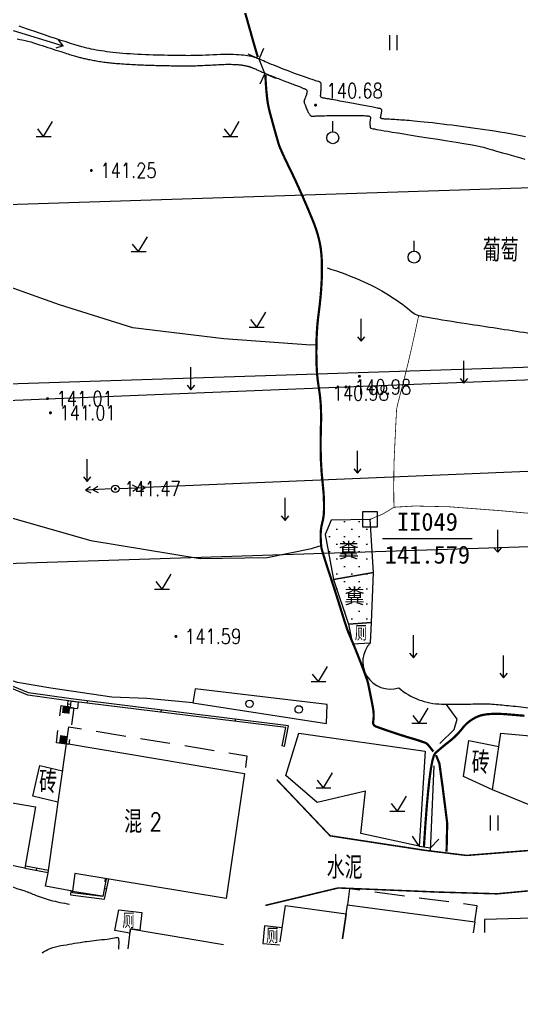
# Model space of a CAD drawing. Extents: x 529262 to 576451, y 2694391 to 2717535.
# Drawn here: x 566474.7 to 566508.4, y 2709356.2 to 2709421.7 of the extents above; entities that cross this region are included whole.
import ezdxf
from ezdxf.enums import TextEntityAlignment as Align
from ezdxf.xclip import XClip

# ---------------------------------------------------------------- set-up
doc = ezdxf.new("R2010")
doc.units = 0
doc.header["$XCLIPFRAME"] = 0
for name, pattern in [('X2', [10, 8, -2]), ('X3', [5, 4, -1]), ('X5', [3, 2, -1])]:
    doc.linetypes.add(name, pattern=pattern)
for name, color, linetype in [('DLDW', 8, 'Continuous'), ('DLSS', 4, 'Continuous'), ('DMTZ', 8, 'Continuous'), ('GCD', 8, 'Continuous'), ('GXYZ', 8, 'Continuous'), ('JMD', 8, 'Continuous'), ('KZD', 8, 'Continuous'), ('PP-COM', 7, 'Continuous'), ('RD-中线', 40, 'Continuous'), ('RD-红线', 7, 'Continuous'), ('ZBTZ', 8, 'Continuous'), ('ZJ', 7, 'Continuous'), ('污水管径标注_W10-', 202, 'Continuous')]:
    doc.layers.add(name, color=color, linetype=linetype)
doc.layers.add('SXSS', color=5, linetype='Continuous', lineweight=0)
doc.styles.add('HZ', font='rs.shx', dxfattribs={"width": 0.8, "bigfont": 'hztxt.shx'})
doc.styles.add('宋体', font='', dxfattribs={"width": 0.75})
doc.styles.get('宋体').set_extended_font_data('SimSun')
doc.linetypes.add('10422', pattern='A,0.75,[150,AAA.SHX,S=0.5,R=0,X=0,Y=0.5],1.5,[177,AAA.SHX,S=1,R=0,X=0,Y=0.4],0.75', length=3)
doc.linetypes.add('1161', pattern='A,0,[149,AAA.SHX,S=0.15,R=0,X=0,Y=0],-1.6', length=1.6)
pattern_1 = [(0, (114.99765, 2.56804), (0.5, 0.5), [0, -1]), (0, (115.49765, 3.06804), (0.5, 0.5), [0, -1])]

# ---------------------------------------------------------------- blocks, each defined once
blk = doc.blocks.new('A$C19FD0107')
at = {"layer": 'RD-中线', "color": 8, "linetype": 'Continuous'}
blk.add_lwpolyline([(-3086.581, 14893.647), (-3108.229, 14899.635, 0.000046), (-3108.317, 14899.659), (-3236.522, 14935.098, 0.007364), (-3240.798, 14936.212), (-3481.528, 14995.181, 0.065736), (-3741.789, 15023.648), (-4056.288, 15016.622, -0.003768), (-4058.096, 15016.595), (-4121.61, 15016.134, 0.002785), (-4122.947, 15016.117), (-4376.617, 15011.447), (-4572.915, 15005.069)], format="xyb", dxfattribs=at)
at = {"layer": 'RD-中线', "color": 8, "linetype": 'Continuous', "flags": 128}
for points in [[(-4490.734, 14139.438, 0), (-4490.29, 14139.417)], [(-3818.251, 14086.168, 0), (-3817.74, 14086.169)]]:
    blk.add_lwpolyline(points, format="xyb", dxfattribs=at)
at = {"layer": 'RD-红线', "color": 8, "linetype": 'Continuous', "flags": 128}
for points in [[(-4139.401, 15027.816), (-4139.826, 15027.808), (-4344.8, 15024.035), (-4408.5, 15022.418), (-4537.848, 15018.215)], [(-4408.707, 14998.398), (-4537.913, 14994.2)]]:
    blk.add_lwpolyline(points, dxfattribs=at)
blk = doc.blocks.new('gc170')
at = {"color": 8, "linetype": 'Continuous'}
blk.add_circle((0, 0), 0.5, dxfattribs=at)
blk = doc.blocks.new('gc123')
at = {"color": 8}
for p, q in [((0, 0), (1.2, 2)), ((-1, 0), (1, 0)), ((0, 0), (-0.8, 1))]:
    blk.add_line(p, q, dxfattribs=at)
blk = doc.blocks.new('gc125')
at = {"color": 8}
blk.add_line((0, 0.8), (0, 2.2), dxfattribs=at)
blk.add_circle((0, 0), 0.8, dxfattribs=at)
blk = doc.blocks.new('gc121')
at = {"color": 8}
for p, q in [((-0.5, -1), (-0.5, 1)), ((0.5, -1), (0.5, 1))]:
    blk.add_line(p, q, dxfattribs=at)
blk = doc.blocks.new('gc120')
at = {"color": 8}
for p, q in [((0, 0), (0, 3)), ((-0.5, 0.6), (0, 0)), ((0, 0), (0.5, 0.6))]:
    blk.add_line(p, q, dxfattribs=at)
blk = doc.blocks.new('gc086')
at = {"color": 8}
for p, q in [((0, 0), (7, 0)), ((7, 0), (6.18, 0.57)), ((7, 0), (6.18, -0.57))]:
    blk.add_line(p, q, dxfattribs=at)
blk = doc.blocks.new('gc002')
at = {"color": 8, "const_width": 1}
blk.add_lwpolyline([(-0.5, 0), (0.5, 0)], dxfattribs=at)
blk = doc.blocks.new('gc115')
at = {"color": 8}
blk.add_lwpolyline([(-1, -1), (1, -1), (1, 1), (-1, 1)], close=True, dxfattribs=at)
blk.add_point((0, 0), dxfattribs=at)
blk = doc.blocks.new('GC200')
at = {"linetype": 'Continuous', "const_width": 0.2, "flags": 128}
blk.add_lwpolyline([(-0.1, 0, 1), (0.1, 0, 1)], format="xyb", close=True, dxfattribs=at)
blk = doc.blocks.new('gc013a')
at = {"linetype": 'Continuous'}
blk.add_line((0.5, 0), (4, 0), dxfattribs=at)
at = {"linetype": 'Continuous', "flags": 128}
for points in [[(2.31, -0.4), (3, 0), (2.31, 0.4)], [(3.31, -0.4), (4, 0), (3.31, 0.4)]]:
    blk.add_lwpolyline(points, dxfattribs=at)

msp = doc.modelspace()

# ---------------------------------------------------------------- hatches: boundary and pattern name
at = {"layer": 'DLDW', "linetype": 'Continuous'}
h = msp.add_hatch(dxfattribs=at)
h.set_pattern_fill('1061', color=252, scale=0.5, style=0)
h.set_pattern_definition(pattern_1)
h.paths.add_polyline_path([(566498.219, 2709388.221), (566495.604, 2709388.168), (566495.205, 2709387.207), (566495.78, 2709384.207), (566498.443, 2709384.66)])
h = msp.add_hatch(dxfattribs=at)
h.set_pattern_fill('1061', color=252, scale=0.5, style=0)
h.set_pattern_definition(pattern_1)
h.paths.add_polyline_path([(566495.78, 2709384.207), (566496.768, 2709381.198), (566498.306, 2709381.328), (566498.443, 2709384.66)])

# ---------------------------------------------------------------- linework, layer by layer
at = {"layer": 'DLDW', "color": 252, "linetype": 'Continuous', "elevation": 141.579, "flags": 128}
for points in [[(566498.219, 2709388.221), (566495.604, 2709388.168), (566495.205, 2709387.207), (566495.78, 2709384.207), (566498.443, 2709384.66)], [(566495.78, 2709384.207), (566496.768, 2709381.198), (566498.306, 2709381.328), (566498.443, 2709384.66)], [(566496.768, 2709381.198), (566497.05, 2709379.895), (566498.251, 2709379.967), (566498.306, 2709381.328)]]:
    msp.add_lwpolyline(points, close=True, dxfattribs=at)
at = {"layer": 'DLDW', "color": 252, "linetype": 'Continuous', "flags": 128}
msp.add_lwpolyline([(566482.168, 2709360.83), (566482.138, 2709360.524), (566481.127, 2709360.708), (566481.393, 2709362.097), (566482.927, 2709361.916), (566482.794, 2709360.725)], close=True, dxfattribs=at)
at = {"layer": 'DLDW', "color": 252, "linetype": 'Continuous', "elevation": -853.038, "flags": 128}
msp.add_lwpolyline([(566492.332, 2709360.894), (566491.139, 2709361.025), (566491.035, 2709359.847), (566492.159, 2709359.748)], dxfattribs=at)
at = {"layer": 'DLSS', "linetype": 'Continuous'}
for p, q in [((566490.792, 2709419.019), (566490.06, 2709419.343)), ((566490.792, 2709419.019), (566491.116, 2709419.751)), ((566491.162, 2709418.063), (566490.839, 2709417.332)), ((566491.162, 2709418.063), (566491.894, 2709417.74))]:
    msp.add_line(p, q, dxfattribs=at)
at = {"layer": 'DLSS', "linetype": 'X3', "const_width": 0.15, "flags": 128}
for points in [[(566490.704, 2709419.145, -0.000848), (566490.46, 2709419.977, -0.002084), (566490.363, 2709420.317, -0.000017), (566490.075, 2709421.337, -0.000024), (566489.873, 2709422.052, -0.003918), (566489.593, 2709423.078, 0.007563), (566489.443, 2709423.609, 0.133859), (566489.333, 2709423.786, 0.040705), (566488.805, 2709424.202, 0.024342), (566488.156, 2709424.589, 0.063628), (566487.885, 2709424.692, 0.003015), (566487.233, 2709424.844, 0.00158), (566485.986, 2709425.122, 0.00007), (566483.563, 2709425.654, 0.000226), (566482.81, 2709425.819, 0.000135), (566482.649, 2709425.854, 0.000135)], [(566491.21, 2709417.953, 0.020497), (566491.327, 2709416.384, 0.035976), (566491.494, 2709415.503, 0.005733), (566492.07, 2709413.429, 0.030897), (566492.205, 2709413.052, 0.013934), (566492.751, 2709411.873, -0.010537), (566493.484, 2709410.318, -0.004494), (566494.092, 2709408.922, -0.006685), (566494.479, 2709407.975, -0.038993), (566494.823, 2709406.85, -0.04086), (566494.976, 2709405.737, -0.017964), (566494.995, 2709404.781, -0.014194), (566494.941, 2709403.571, -0.015871), (566494.779, 2709402.035, 0.01993), (566494.66, 2709400.811, 0.01149), (566494.624, 2709399.74, 0.010384), (566494.635, 2709398.555, 0.03402), (566494.789, 2709397.004, -0.0353), (566494.933, 2709395.507, -0.014641), (566494.929, 2709394.472, 0.009824), (566494.908, 2709392.93, 0.027323), (566495.053, 2709390.552, -0.036304), (566495.13, 2709388.76, -0.059079), (566495.013, 2709387.98, 0.062971), (566494.91, 2709387.246, 0.02709), (566494.941, 2709386.486, 0.050442), (566495.02, 2709386.084, 0.005658), (566495.405, 2709384.87, -0.003279), (566496.078, 2709382.78, -0.000968), (566496.484, 2709381.484, 0.003351), (566496.603, 2709381.11, 0.023642), (566496.859, 2709380.434, -0.010074), (566497.503, 2709378.863, -0.003531), (566497.832, 2709377.995, -0.005887), (566498.019, 2709377.471, -0.030907), (566498.097, 2709377.19, -0.005489), (566498.417, 2709375.582, -0.089422), (566498.424, 2709374.675, 0.288108), (566498.539, 2709374.395, 0.069125), (566498.61, 2709374.358, 0.004463), (566499.772, 2709373.954, 0.011189), (566501.105, 2709373.537, -0.018273), (566501.918, 2709373.27, -0.119938), (566502.065, 2709373.17, -0.033578), (566502.454, 2709372.681)]]:
    msp.add_lwpolyline(points, format="xyb", dxfattribs=at)
at = {"layer": 'DLSS', "linetype": 'Continuous', "flags": 128}
for points in [[(566491.162, 2709418.063), (566490.792, 2709419.019)], [(566501.508, 2709366.354), (566501.068, 2709367.022)], [(566501.508, 2709366.354), (566502.265, 2709366.252)], [(566502.266, 2709366.242), (566502.828, 2709366.812)]]:
    msp.add_lwpolyline(points, dxfattribs=at)
at = {"layer": 'DLSS', "linetype": 'X3', "const_width": 0.15, "flags": 128}
msp.add_lwpolyline([(566502.635, 2709372.437), (566502.858, 2709371.896), (566503.082, 2709370.263), (566503.382, 2709367.889), (566503.339, 2709365.985)], dxfattribs=at)
at = {"layer": 'DLSS', "linetype": 'X2', "const_width": 0.1, "flags": 128}
msp.add_lwpolyline([(566540.827, 2709362.192), (566535.79, 2709363.509), (566530.212, 2709364.775), (566527.169, 2709365.564), (566524.294, 2709366.071), (566520.912, 2709366.296), (566516.29, 2709366.296), (566510.372, 2709366.184), (566504.679, 2709365.733), (566501.917, 2709366.071), (566495.544, 2709367.046), (566491.961, 2709370.815)], dxfattribs=at)
at = {"layer": 'DLSS', "linetype": 'Continuous', "const_width": 0.1, "flags": 128}
msp.add_lwpolyline([(566533.685, 2709361.863), (566529.798, 2709362.683), (566525.329, 2709363.244), (566520.412, 2709363.637), (566515.928, 2709363.637), (566511.758, 2709363.637), (566506.723, 2709363.165), (566502.75, 2709363.283), (566496.085, 2709363.558), (566491.207, 2709362.389)], dxfattribs=at)
at = {"layer": 'DMTZ', "linetype": '10422', "flags": 128}
for points in [[(566493.438, 2709373.915), (566501.897, 2709372.707), (566501.508, 2709366.354)], [(566502.258, 2709366.044), (566502.512, 2709371.721)]]:
    msp.add_lwpolyline(points, dxfattribs=at)
msp.add_lwpolyline([(566470.924, 2709364.739, -0.000831), (566472.495, 2709364.225, -0.001379), (566473.439, 2709363.911, -0.000068), (566475.256, 2709363.301, -0.002667), (566475.302, 2709363.285, -0.01641), (566475.365, 2709363.261, 0.002776), (566475.729, 2709363.109, 0.032122), (566476.802, 2709362.748, 0.027385), (566478.102, 2709362.476)], format="xyb", dxfattribs=at)
at = {"layer": 'DMTZ', "linetype": '10422', "elevation": 144.516, "flags": 128}
msp.add_lwpolyline([(566476.258, 2709359.224, -0.012698), (566476.634, 2709359.43, -0.07511), (566477.328, 2709359.664, -0.003153), (566478.809, 2709359.916, -0.010433), (566479.259, 2709359.98, -0.001759), (566479.912, 2709360.057, 0.001626), (566480.618, 2709360.14, 0.029433), (566481.102, 2709360.227, -0.068471), (566481.313, 2709360.249, -0.368201), (566481.367, 2709360.2, -0.046547), (566481.383, 2709359.69, -0.004005), (566481.367, 2709359.459, -0.004005)], format="xyb", dxfattribs=at)
at = {"layer": 'GXYZ', "linetype": 'Continuous'}
msp.add_line((566528.041, 2709392.237, 24.628), (566483.161, 2709390.35, 24.628), dxfattribs=at)
at = {"layer": 'JMD', "linetype": 'Continuous'}
for p, q in [((566478.18, 2709376.061), (566478.678, 2709376.011)), ((566479.27, 2709376.077), (566479.252, 2709375.928)), ((566478.135, 2709375.613), (566478.633, 2709375.563)), ((566484.233, 2709375.465), (566484.214, 2709375.317)), ((566489.195, 2709374.853), (566489.177, 2709374.705)), ((566492.48, 2709373.033), (566492.333, 2709373.063)), ((566475.88, 2709364.74), (566475.909, 2709364.888)), ((566480.587, 2709363.485, -852.815), (566480.426, 2709363.518, -852.815))]:
    msp.add_line(p, q, dxfattribs=at)
at = {"layer": 'JMD', "linetype": 'Continuous', "extrusion": (0, 0, -1)}
msp.add_line((566478.158, 2709375.837, 144.081), (566477.955, 2709375.857, 144.081), dxfattribs=at)
at = {"layer": 'JMD', "flags": 128}
for points, elevation in [([(566492.48, 2709373.033), (566492.759, 2709374.414), (566478.195, 2709376.21), (566475.35, 2709376.609), (566470.028, 2709378.808), (566469.04, 2709377.095), (566468.931, 2709375.843)], 144.081), ([(566478.191, 2709363.371), (566478.169, 2709363.107), (566480.447, 2709362.811), (566480.726, 2709364.158)], -852.815)]:
    msp.add_lwpolyline(points, dxfattribs=dict(at, elevation=elevation))
at = {"layer": 'JMD', "linetype": 'Continuous', "flags": 128}
for points, elevation in [([(566492.333, 2709373.063), (566492.58, 2709374.285), (566478.176, 2709376.061), (566475.311, 2709376.463), (566470.092, 2709378.619), (566469.186, 2709377.049), (566469.081, 2709375.83)], 144.081), ([(566477.975, 2709376.089), (566477.936, 2709375.633)], 144.081), ([(566478.18, 2709376.061), (566478.135, 2709375.613)], 144.081), ([(566478.678, 2709376.011), (566478.633, 2709375.563)], 144.081), ([(566506.418, 2709370.125), (566504.464, 2709371.026), (566504.839, 2709373.428), (566506.832, 2709373.018)], -853.38), ([(566477.318, 2709369.299), (566475.648, 2709369.689), (566476.106, 2709371.743), (566477.625, 2709371.387), (566477.624, 2709371.372)], -852.487), ([(566480.549, 2709364.178), (566480.328, 2709362.989), (566478.293, 2709363.222), (566478.296, 2709363.353)], -852.815), ([(566492.19, 2709359.956), (566492.557, 2709362.386), (566496.62, 2709361.834), (566496.365, 2709360.148)], -852.976), ([(566509.918, 2709360.771), (566509.902, 2709361.548), (566505.877, 2709361.456), (566505.879, 2709360.586)], 144.313)]:
    msp.add_lwpolyline(points, dxfattribs=dict(at, elevation=elevation))
at = {"layer": 'JMD', "linetype": 'X5', "flags": 128}
msp.add_lwpolyline([(566477.532, 2709375.759), (566478.379, 2709375.611), (566478.048, 2709373.166), (566477.219, 2709373.258)], close=True, dxfattribs=at)
for points, elevation in [([(566477.896, 2709373.214), (566478.049, 2709374.343), (566489.972, 2709372.4), (566489.821, 2709371.222)], -851.506), ([(566478.296, 2709363.353), (566480.313, 2709363.03), (566480.514, 2709364.185)], -851.506), ([(566505.241, 2709361.287), (566505.385, 2709362.365), (566496.834, 2709363.508), (566496.707, 2709362.428)], -850.224)]:
    msp.add_lwpolyline(points, dxfattribs=dict(at, elevation=elevation))
at = {"layer": 'JMD', "linetype": 'Continuous', "flags": 128}
for points, elevation in [([(566513.605, 2709373.312), (566513.332, 2709367.88), (566511.202, 2709368.155), (566506.418, 2709370.125), (566506.969, 2709373.918)], -854.169), ([(566477.896, 2709373.214), (566489.821, 2709371.222), (566488.585, 2709362.848), (566478.454, 2709364.526), (566478.296, 2709363.353), (566476.492, 2709363.675), (566476.655, 2709364.578)], -851.506)]:
    msp.add_lwpolyline(points, close=True, dxfattribs=dict(at, elevation=elevation))
msp.add_lwpolyline([(566475.114, 2709364.887), (566467.859, 2709366.359), (566468.518, 2709370.233), (566475.813, 2709368.991)], close=True, dxfattribs=at)
for points in [[(566475.139, 2709365.035), (566476.678, 2709364.74)], [(566496.372, 2709360.149), (566496.707, 2709362.428), (566505.241, 2709361.287), (566505.131, 2709360.551)], [(566482.031, 2709359.49), (566482.168, 2709360.83), (566488.397, 2709359.782)]]:
    msp.add_lwpolyline(points, dxfattribs=at)
at = {"layer": 'JMD', "flags": 128}
msp.add_lwpolyline([(566475.114, 2709364.887), (566476.656, 2709364.592)], dxfattribs=at)
at = {"layer": 'KZD', "linetype": 'Continuous'}
msp.add_line((566499.058, 2709386.951), (566505.058, 2709386.951), dxfattribs=at)
at = {"layer": 'SXSS', "color": 8, "linetype": 'Continuous'}
for points in [[(566508.633, 2709413.826), (566508.296, 2709413.89), (566507.945, 2709413.953), (566507.59, 2709414.015), (566507.241, 2709414.075), (566506.897, 2709414.132), (566506.559, 2709414.187), (566506.226, 2709414.239), (566505.9, 2709414.289), (566505.579, 2709414.336), (566505.263, 2709414.381), (566504.95, 2709414.425), (566504.635, 2709414.467), (566504.318, 2709414.509), (566504.001, 2709414.55), (566503.681, 2709414.59), (566503.36, 2709414.629), (566503.038, 2709414.668), (566502.714, 2709414.706), (566502.4, 2709414.742), (566502.109, 2709414.775), (566501.84, 2709414.804), (566501.594, 2709414.83), (566501.37, 2709414.852), (566501.168, 2709414.872), (566500.988, 2709414.888), (566500.831, 2709414.901), (566500.686, 2709414.912), (566500.544, 2709414.922), (566500.406, 2709414.932), (566500.27, 2709414.941), (566500.137, 2709414.95), (566500.006, 2709414.959), (566499.879, 2709414.967), (566499.755, 2709414.974), (566499.637, 2709414.981), (566499.529, 2709414.988), (566499.43, 2709414.994), (566499.342, 2709414.999), (566499.263, 2709415.004), (566499.195, 2709415.009), (566499.136, 2709415.013), (566499.087, 2709415.017), (566499.047, 2709415.021), (566499.011, 2709415.027), (566498.982, 2709415.036), (566498.959, 2709415.045), (566498.941, 2709415.057), (566498.93, 2709415.071), (566498.924, 2709415.086), (566498.924, 2709415.104), (566498.927, 2709415.123), (566498.931, 2709415.145), (566498.935, 2709415.17), (566498.941, 2709415.197), (566498.947, 2709415.226), (566498.953, 2709415.259), (566498.961, 2709415.293), (566498.969, 2709415.331), (566498.977, 2709415.368), (566498.983, 2709415.405), (566498.989, 2709415.439), (566498.994, 2709415.472), (566498.997, 2709415.503), (566499, 2709415.533), (566499.001, 2709415.561), (566499.001, 2709415.588), (566498.999, 2709415.613), (566498.991, 2709415.635), (566498.979, 2709415.655), (566498.963, 2709415.672), (566498.942, 2709415.687), (566498.916, 2709415.699), (566498.885, 2709415.709), (566498.85, 2709415.716), (566498.807, 2709415.723), (566498.752, 2709415.733), (566498.686, 2709415.745), (566498.609, 2709415.759), (566498.52, 2709415.775), (566498.419, 2709415.793), (566498.307, 2709415.814), (566498.184, 2709415.837), (566498.056, 2709415.861), (566497.93, 2709415.885), (566497.806, 2709415.908), (566497.684, 2709415.931), (566497.563, 2709415.954), (566497.445, 2709415.976), (566497.329, 2709415.998), (566497.215, 2709416.02), (566497.1, 2709416.042), (566496.981, 2709416.064), (566496.858, 2709416.088), (566496.731, 2709416.111), (566496.6, 2709416.136), (566496.465, 2709416.161), (566496.326, 2709416.187), (566496.183, 2709416.214), (566496.043, 2709416.239), (566495.915, 2709416.263), (566495.798, 2709416.284), (566495.693, 2709416.304), (566495.599, 2709416.321), (566495.517, 2709416.335), (566495.446, 2709416.348), (566495.386, 2709416.359), (566495.334, 2709416.368), (566495.284, 2709416.377), (566495.236, 2709416.385), (566495.191, 2709416.393), (566495.149, 2709416.4), (566495.109, 2709416.407), (566495.071, 2709416.414), (566495.036, 2709416.42), (566495.004, 2709416.428), (566494.977, 2709416.438), (566494.954, 2709416.452), (566494.936, 2709416.468), (566494.922, 2709416.488), (566494.913, 2709416.511), (566494.908, 2709416.536), (566494.907, 2709416.565), (566494.909, 2709416.598), (566494.911, 2709416.634), (566494.914, 2709416.674), (566494.917, 2709416.718), (566494.921, 2709416.766), (566494.925, 2709416.818), (566494.929, 2709416.874), (566494.935, 2709416.934), (566494.939, 2709416.994), (566494.944, 2709417.051), (566494.947, 2709417.105), (566494.949, 2709417.156), (566494.951, 2709417.203), (566494.951, 2709417.248), (566494.951, 2709417.289), (566494.95, 2709417.327), (566494.946, 2709417.362), (566494.938, 2709417.393), (566494.924, 2709417.421), (566494.906, 2709417.446), (566494.882, 2709417.467), (566494.854, 2709417.485), (566494.821, 2709417.499), (566494.783, 2709417.51), (566494.733, 2709417.523), (566494.663, 2709417.543), (566494.573, 2709417.571), (566494.464, 2709417.607), (566494.334, 2709417.65), (566494.185, 2709417.701), (566494.015, 2709417.76), (566493.826, 2709417.826), (566493.628, 2709417.896), (566493.431, 2709417.967), (566493.236, 2709418.037), (566493.043, 2709418.109), (566492.851, 2709418.18), (566492.661, 2709418.252), (566492.473, 2709418.324), (566492.286, 2709418.397), (566492.104, 2709418.468), (566491.932, 2709418.537), (566491.767, 2709418.603), (566491.612, 2709418.666), (566491.466, 2709418.726), (566491.328, 2709418.784), (566491.199, 2709418.839), (566491.079, 2709418.892), (566490.966, 2709418.941), (566490.86, 2709418.986), (566490.761, 2709419.027), (566490.669, 2709419.064), (566490.583, 2709419.097), (566490.504, 2709419.126), (566490.432, 2709419.151), (566490.367, 2709419.172), (566490.298, 2709419.19), (566490.215, 2709419.208), (566490.119, 2709419.225), (566490.009, 2709419.242), (566489.884, 2709419.258), (566489.746, 2709419.273), (566489.595, 2709419.287), (566489.429, 2709419.301), (566489.251, 2709419.313), (566489.063, 2709419.321), (566488.863, 2709419.326), (566488.653, 2709419.328), (566488.432, 2709419.326), (566488.2, 2709419.321), (566487.958, 2709419.313), (566487.704, 2709419.301), (566487.452, 2709419.289), (566487.212, 2709419.278), (566486.986, 2709419.268), (566486.772, 2709419.261), (566486.571, 2709419.255), (566486.382, 2709419.251), (566486.207, 2709419.248), (566486.044, 2709419.247), (566485.882, 2709419.248), (566485.709, 2709419.249), (566485.524, 2709419.25), (566485.329, 2709419.253), (566485.121, 2709419.256), (566484.903, 2709419.26), (566484.674, 2709419.264), (566484.433, 2709419.27), (566484.185, 2709419.276), (566483.936, 2709419.283), (566483.686, 2709419.291), (566483.433, 2709419.301), (566483.179, 2709419.311), (566482.924, 2709419.323), (566482.666, 2709419.335), (566482.407, 2709419.349), (566482.151, 2709419.364), (566481.904, 2709419.381), (566481.665, 2709419.399), (566481.434, 2709419.418), (566481.212, 2709419.439), (566480.998, 2709419.462), (566480.792, 2709419.486), (566480.594, 2709419.511), (566480.405, 2709419.538), (566480.221, 2709419.565), (566480.044, 2709419.594), (566479.874, 2709419.623), (566479.711, 2709419.653), (566479.553, 2709419.684), (566479.403, 2709419.716), (566479.259, 2709419.749), (566479.103, 2709419.789), (566478.916, 2709419.84), (566478.698, 2709419.902), (566478.45, 2709419.977), (566478.17, 2709420.063), (566477.86, 2709420.162), (566477.519, 2709420.272), (566477.148, 2709420.393), (566476.771, 2709420.518), (566476.416, 2709420.636), (566476.083, 2709420.748), (566475.771, 2709420.854), (566475.48, 2709420.953), (566475.21, 2709421.046), (566474.962, 2709421.133), (566474.735, 2709421.213)], [(566474.587, 2709420.364), (566474.758, 2709420.34), (566474.934, 2709420.308), (566475.116, 2709420.268), (566475.304, 2709420.22), (566475.497, 2709420.163), (566475.693, 2709420.103), (566475.886, 2709420.043), (566476.078, 2709419.983), (566476.268, 2709419.922), (566476.456, 2709419.862), (566476.642, 2709419.802), (566476.827, 2709419.741), (566477.01, 2709419.681), (566477.186, 2709419.622), (566477.351, 2709419.568), (566477.503, 2709419.518), (566477.644, 2709419.472), (566477.773, 2709419.431), (566477.89, 2709419.393), (566477.995, 2709419.36), (566478.089, 2709419.331), (566478.175, 2709419.304), (566478.259, 2709419.279), (566478.34, 2709419.255), (566478.419, 2709419.232), (566478.495, 2709419.21), (566478.569, 2709419.189), (566478.641, 2709419.169), (566478.71, 2709419.151), (566478.778, 2709419.133), (566478.848, 2709419.116), (566478.919, 2709419.098), (566478.991, 2709419.081), (566479.064, 2709419.064), (566479.138, 2709419.047), (566479.214, 2709419.03), (566479.291, 2709419.013), (566479.37, 2709418.996), (566479.452, 2709418.98), (566479.537, 2709418.963), (566479.624, 2709418.947), (566479.714, 2709418.93), (566479.807, 2709418.914), (566479.902, 2709418.898), (566480.001, 2709418.881), (566480.101, 2709418.865), (566480.2, 2709418.85), (566480.3, 2709418.835), (566480.399, 2709418.822), (566480.499, 2709418.809), (566480.598, 2709418.796), (566480.697, 2709418.784), (566480.796, 2709418.773), (566480.897, 2709418.763), (566481.003, 2709418.753), (566481.113, 2709418.742), (566481.227, 2709418.732), (566481.345, 2709418.723), (566481.468, 2709418.713), (566481.596, 2709418.704), (566481.727, 2709418.695), (566481.861, 2709418.686), (566481.994, 2709418.678), (566482.126, 2709418.67), (566482.257, 2709418.662), (566482.388, 2709418.655), (566482.519, 2709418.649), (566482.648, 2709418.643), (566482.777, 2709418.637), (566482.908, 2709418.632), (566483.041, 2709418.627), (566483.177, 2709418.622), (566483.317, 2709418.617), (566483.46, 2709418.612), (566483.605, 2709418.608), (566483.754, 2709418.603), (566483.906, 2709418.599), (566484.056, 2709418.596), (566484.198, 2709418.592), (566484.333, 2709418.589), (566484.46, 2709418.586), (566484.58, 2709418.583), (566484.693, 2709418.581), (566484.798, 2709418.579), (566484.896, 2709418.577), (566484.987, 2709418.575), (566485.072, 2709418.574), (566485.152, 2709418.573), (566485.225, 2709418.572), (566485.294, 2709418.571), (566485.356, 2709418.57), (566485.412, 2709418.57), (566485.463, 2709418.569), (566485.515, 2709418.569), (566485.574, 2709418.569), (566485.641, 2709418.569), (566485.716, 2709418.569), (566485.798, 2709418.569), (566485.889, 2709418.569), (566485.986, 2709418.569), (566486.092, 2709418.569), (566486.202, 2709418.57), (566486.314, 2709418.571), (566486.428, 2709418.574), (566486.543, 2709418.576), (566486.661, 2709418.58), (566486.78, 2709418.584), (566486.901, 2709418.589), (566487.024, 2709418.595), (566487.149, 2709418.601), (566487.275, 2709418.607), (566487.402, 2709418.613), (566487.531, 2709418.62), (566487.662, 2709418.627), (566487.793, 2709418.634), (566487.927, 2709418.641), (566488.062, 2709418.648), (566488.195, 2709418.655), (566488.325, 2709418.661), (566488.451, 2709418.665), (566488.572, 2709418.668), (566488.69, 2709418.669), (566488.804, 2709418.669), (566488.914, 2709418.668), (566489.02, 2709418.666), (566489.121, 2709418.662), (566489.215, 2709418.658), (566489.304, 2709418.653), (566489.387, 2709418.647), (566489.464, 2709418.641), (566489.534, 2709418.634), (566489.599, 2709418.626), (566489.657, 2709418.618), (566489.711, 2709418.609), (566489.763, 2709418.6), (566489.812, 2709418.591), (566489.859, 2709418.582), (566489.903, 2709418.572), (566489.944, 2709418.563), (566489.983, 2709418.553), (566490.02, 2709418.544), (566490.054, 2709418.534), (566490.086, 2709418.525), (566490.117, 2709418.516), (566490.145, 2709418.508), (566490.172, 2709418.5), (566490.196, 2709418.492), (566490.219, 2709418.484), (566490.24, 2709418.477), (566490.262, 2709418.469), (566490.288, 2709418.459), (566490.318, 2709418.447), (566490.352, 2709418.433), (566490.39, 2709418.417), (566490.433, 2709418.399), (566490.48, 2709418.379), (566490.531, 2709418.356), (566490.584, 2709418.333), (566490.639, 2709418.309), (566490.695, 2709418.284), (566490.752, 2709418.259), (566490.811, 2709418.233), (566490.87, 2709418.206), (566490.931, 2709418.179), (566490.993, 2709418.152), (566491.057, 2709418.124), (566491.122, 2709418.096), (566491.189, 2709418.067), (566491.257, 2709418.039), (566491.327, 2709418.009), (566491.399, 2709417.98), (566491.472, 2709417.95), (566491.547, 2709417.92), (566491.625, 2709417.889), (566491.707, 2709417.857), (566491.794, 2709417.823), (566491.885, 2709417.787), (566491.981, 2709417.749), (566492.081, 2709417.71), (566492.186, 2709417.67), (566492.295, 2709417.628), (566492.405, 2709417.586), (566492.511, 2709417.545), (566492.613, 2709417.506), (566492.712, 2709417.469), (566492.807, 2709417.433), (566492.898, 2709417.399), (566492.986, 2709417.366), (566493.07, 2709417.335), (566493.15, 2709417.306), (566493.226, 2709417.278), (566493.298, 2709417.251), (566493.365, 2709417.225), (566493.427, 2709417.201), (566493.486, 2709417.178), (566493.54, 2709417.156), (566493.589, 2709417.135), (566493.636, 2709417.116), (566493.681, 2709417.097), (566493.724, 2709417.078), (566493.765, 2709417.061), (566493.805, 2709417.043), (566493.842, 2709417.027), (566493.878, 2709417.01), (566493.912, 2709416.995), (566493.942, 2709416.977), (566493.966, 2709416.953), (566493.983, 2709416.924), (566493.994, 2709416.89), (566493.998, 2709416.85), (566493.995, 2709416.804), (566493.987, 2709416.753), (566493.972, 2709416.697), (566493.953, 2709416.639), (566493.936, 2709416.586), (566493.919, 2709416.536), (566493.903, 2709416.49), (566493.887, 2709416.448), (566493.872, 2709416.41), (566493.858, 2709416.376), (566493.844, 2709416.345), (566493.831, 2709416.318), (566493.821, 2709416.292), (566493.812, 2709416.267), (566493.805, 2709416.245), (566493.799, 2709416.224), (566493.796, 2709416.205), (566493.794, 2709416.188), (566493.794, 2709416.173), (566493.797, 2709416.154), (566493.803, 2709416.129), (566493.812, 2709416.096), (566493.825, 2709416.055), (566493.842, 2709416.007), (566493.862, 2709415.952), (566493.886, 2709415.889), (566493.913, 2709415.819), (566493.942, 2709415.747), (566493.97, 2709415.679), (566493.999, 2709415.616), (566494.027, 2709415.558), (566494.055, 2709415.503), (566494.083, 2709415.453), (566494.11, 2709415.407), (566494.138, 2709415.366), (566494.164, 2709415.329), (566494.187, 2709415.297), (566494.208, 2709415.269), (566494.227, 2709415.246), (566494.244, 2709415.227), (566494.257, 2709415.213), (566494.269, 2709415.203), (566494.278, 2709415.198), (566494.286, 2709415.196), (566494.294, 2709415.194), (566494.303, 2709415.193), (566494.312, 2709415.192), (566494.321, 2709415.193), (566494.331, 2709415.194), (566494.341, 2709415.195), (566494.352, 2709415.198), (566494.37, 2709415.201), (566494.402, 2709415.203), (566494.449, 2709415.207), (566494.51, 2709415.21), (566494.586, 2709415.213), (566494.677, 2709415.217), (566494.782, 2709415.22), (566494.902, 2709415.224), (566495.032, 2709415.228), (566495.171, 2709415.232), (566495.318, 2709415.235), (566495.472, 2709415.238), (566495.635, 2709415.241), (566495.805, 2709415.243), (566495.983, 2709415.245), (566496.17, 2709415.247), (566496.355, 2709415.248), (566496.533, 2709415.249), (566496.702, 2709415.25), (566496.862, 2709415.25), (566497.014, 2709415.249), (566497.157, 2709415.249), (566497.292, 2709415.247), (566497.419, 2709415.245), (566497.536, 2709415.243), (566497.645, 2709415.24), (566497.743, 2709415.237), (566497.833, 2709415.233), (566497.913, 2709415.229), (566497.984, 2709415.224), (566498.045, 2709415.219), (566498.097, 2709415.213), (566498.141, 2709415.205), (566498.177, 2709415.194), (566498.206, 2709415.179), (566498.229, 2709415.16), (566498.244, 2709415.138), (566498.252, 2709415.113), (566498.253, 2709415.084), (566498.246, 2709415.051), (566498.237, 2709415.015), (566498.229, 2709414.976), (566498.222, 2709414.933), (566498.217, 2709414.887), (566498.213, 2709414.837), (566498.211, 2709414.784), (566498.21, 2709414.728), (566498.21, 2709414.668), (566498.211, 2709414.61), (566498.214, 2709414.558), (566498.219, 2709414.514), (566498.226, 2709414.477), (566498.234, 2709414.446), (566498.244, 2709414.423), (566498.255, 2709414.406), (566498.268, 2709414.396), (566498.295, 2709414.388), (566498.346, 2709414.376), (566498.421, 2709414.361), (566498.521, 2709414.342), (566498.646, 2709414.318), (566498.795, 2709414.292), (566498.969, 2709414.261), (566499.168, 2709414.227), (566499.408, 2709414.186), (566499.708, 2709414.136), (566500.067, 2709414.078), (566500.486, 2709414.011), (566500.964, 2709413.934), (566501.501, 2709413.849), (566502.097, 2709413.755), (566502.753, 2709413.652), (566503.402, 2709413.549), (566503.98, 2709413.456), (566504.487, 2709413.371), (566504.923, 2709413.295), (566505.288, 2709413.228), (566505.581, 2709413.17), (566505.802, 2709413.122), (566505.953, 2709413.082), (566506.08, 2709413.043), (566506.232, 2709412.998), (566506.409, 2709412.946), (566506.611, 2709412.888), (566506.838, 2709412.823), (566507.09, 2709412.751), (566507.366, 2709412.673), (566507.668, 2709412.588), (566507.979, 2709412.5), (566508.285, 2709412.414), (566508.584, 2709412.329)]]:
    msp.add_lwpolyline(points, dxfattribs=at)
at = {"layer": 'SXSS', "color": 8, "linetype": 'Continuous', "const_width": 0.15, "flags": 128}
msp.add_lwpolyline([(566501.821, 2709366.278), (566501.912, 2709367.674), (566502.004, 2709368.895), (566502.098, 2709369.943), (566502.192, 2709370.816), (566502.287, 2709371.516), (566502.384, 2709372.042), (566502.481, 2709372.393), (566502.58, 2709372.571), (566502.681, 2709372.662), (566502.786, 2709372.755), (566502.895, 2709372.85), (566503.008, 2709372.946), (566503.126, 2709373.043), (566503.247, 2709373.142), (566503.373, 2709373.243), (566503.503, 2709373.345), (566503.633, 2709373.449), (566503.758, 2709373.556), (566503.878, 2709373.666), (566503.994, 2709373.778), (566504.105, 2709373.892), (566504.211, 2709374.009), (566504.313, 2709374.129), (566504.41, 2709374.251), (566504.509, 2709374.371), (566504.615, 2709374.485), (566504.729, 2709374.592), (566504.851, 2709374.692), (566504.981, 2709374.785), (566505.118, 2709374.872), (566505.263, 2709374.952), (566505.416, 2709375.025), (566505.588, 2709375.089), (566505.79, 2709375.139), (566506.023, 2709375.175), (566506.286, 2709375.198), (566506.579, 2709375.208), (566506.903, 2709375.205), (566507.257, 2709375.188), (566507.642, 2709375.157), (566508.07, 2709375.119), (566508.555, 2709375.078)], dxfattribs=at)
at = {"layer": 'ZBTZ', "linetype": '1161', "flags": 128}
for points, elevation in [([(566494.633, 2709399.905), (566494.259, 2709399.882), (566488.431, 2709400.303), (566482.325, 2709401.035), (566477.414, 2709402.569), (566472.147, 2709404.451), (566468.646, 2709406.359), (566468.396, 2709406.601), (566466.897, 2709406.153), (566465.714, 2709405.664), (566464.83, 2709405.284), (566464.067, 2709405.272), (566462.774, 2709403.881), (566461.27, 2709402.032), (566462.516, 2709398.267), (566465.16, 2709394.401), (566469.815, 2709390.35), (566474.131, 2709388.356), (566479.529, 2709386.814), (566486.841, 2709385.601), (566491.32, 2709385.677), (566494.295, 2709386.264), (566494.857, 2709386.45)], 141.553), ([(566486.352, 2709375.949), (566483.278, 2709376.225), (566480.932, 2709376.313), (566476.839, 2709376.935), (566474.623, 2709377.298), (566472.701, 2709377.91), (566470.291, 2709378.925), (566468.124, 2709379.604), (566465.999, 2709381.132), (566462.464, 2709384.717), (566460.803, 2709388.892), (566457.56, 2709397.024)], 141.65)]:
    msp.add_lwpolyline(points, dxfattribs=dict(at, elevation=elevation))
msp.add_lwpolyline([(566495.349, 2709405.043, -0.030915), (566497.8, 2709404.119, -0.037779), (566499.685, 2709403.095, -0.033345), (566501.047, 2709402.081, 0.120165), (566501.473, 2709401.866, 0.015025), (566502.089, 2709401.742, 0.003616), (566504.668, 2709401.324, 0.001307), (566508.766, 2709400.7, 0.005729), (566509.703, 2709400.571, 0.018506), (566510.837, 2709400.47, 0.005945), (566514.376, 2709400.33, 0.011356), (566514.542, 2709400.329, 0.002697), (566515.24, 2709400.345)], format="xyb", dxfattribs=at)
at = {"layer": 'ZBTZ', "linetype": 'Continuous', "const_width": 0.05, "flags": 128}
msp.add_lwpolyline([(566501.473, 2709401.866, -0.003585), (566500.985, 2709399.631, -0.005291), (566500.628, 2709398.123, -0.003843), (566500.106, 2709396.087, 0.018005), (566500.007, 2709395.65, 0.033539), (566499.99, 2709395.509, 0.001605), (566499.844, 2709392.543, 0.009423), (566499.808, 2709391.199, 0.005847), (566499.815, 2709389.031)], format="xyb", dxfattribs=at)
at = {"layer": 'ZBTZ', "linetype": 'Continuous', "const_width": 0.05, "elevation": 141.579, "flags": 128}
msp.add_lwpolyline([(566498.219, 2709388.221), (566499.091, 2709388.586), (566499.815, 2709389.031), (566501.191, 2709389.114), (566503.485, 2709389.064), (566507.005, 2709388.797), (566508.526, 2709388.655), (566516.903, 2709388.051), (566522.969, 2709387.826), (566525.51, 2709387.765)], dxfattribs=at)
at = {"layer": 'ZBTZ', "linetype": '1161', "elevation": 141.579, "flags": 128}
msp.add_lwpolyline([(566498.251, 2709379.967, 0.786014), (566500.134, 2709376.957, 0.175582), (566503.011, 2709375.86, 0.000975), (566503.981, 2709375.846, 0.006955), (566504.117, 2709375.846, 0.006554), (566505.422, 2709375.883, -0.018782), (566505.877, 2709375.885, -0.01078), (566506.379, 2709375.857, -0.004928), (566507.475, 2709375.762, -0.005096), (566508.809, 2709375.619, 0.00558), (566510.029, 2709375.489, 0.006139), (566511.388, 2709375.377, -0.001915), (566515.749, 2709375.054, -0.011419), (566518.853, 2709374.74, 0.015571), (566521.132, 2709374.529, 0.078361), (566521.766, 2709374.59, 0.045778), (566522.789, 2709374.955, 0.107081), (566523.928, 2709375.817, 0.147324), (566524.352, 2709376.776, 0.000533), (566524.577, 2709378.589, 0.000187), (566525.209, 2709383.745, 0.000001), (566525.549, 2709386.529, 0.000011), (566525.593, 2709386.887, 0.002324), (566525.646, 2709387.345, 0.004639), (566525.67, 2709387.575, 0.200646), (566525.654, 2709387.626, 0.05138), (566525.51, 2709387.765)], format="xyb", dxfattribs=at)
at = {"layer": 'ZBTZ', "linetype": '1161', "elevation": 141.68, "flags": 128}
msp.add_lwpolyline([(566495.307, 2709374.553), (566495.335, 2709375.823), (566486.502, 2709376.882), (566486.352, 2709375.949)], close=True, dxfattribs=at)
at = {"layer": 'ZBTZ', "linetype": '1161', "flags": 128}
for points in [[(566502.894, 2709373.226), (566503.857, 2709374.153), (566504.059, 2709374.846), (566503.334, 2709375.825)], [(566501.508, 2709366.354), (566497.599, 2709367.211), (566497.904, 2709370.027), (566494.67, 2709369.276), (566492.574, 2709371.087), (566493.438, 2709373.915)]]:
    msp.add_lwpolyline(points, dxfattribs=at)
at = {"layer": '污水管径标注_W10-'}
msp.add_lwpolyline([(566416.649, 2709393.824), (566436.633, 2709394.643), (566456.617, 2709395.461), (566476.6, 2709396.279), (566496.582, 2709397.097), (566516.568, 2709397.875), (566536.553, 2709398.653), (566556.538, 2709399.43), (566576.523, 2709400.208), (566581.888, 2709400.416), (566582.308, 2709388.774)], dxfattribs=at)

# ---------------------------------------------------------------- block references
at = {"layer": 'GCD', "linetype": 'Continuous'}
ref = msp.add_blockref('GC200', (566494.569, 2709415.941, 140.68), dxfattribs=dict(at, xscale=0.5, yscale=0.5, zscale=0.5))
ref.add_attrib('height', '140.68', dxfattribs={"linetype": 'Continuous', "height": 1, "style": 'HZ', "width": 0.8}).set_placement((566495.302, 2709416.897, 140.68), align=Align.MIDDLE_LEFT)
ref = msp.add_blockref('GC200', (566479.556, 2709411.568, 141.245), dxfattribs=dict(at, xscale=0.5, yscale=0.5, zscale=0.5))
ref.add_attrib('height', '141.25', dxfattribs={"linetype": 'Continuous', "height": 1, "style": 'HZ', "width": 0.8}).set_placement((566480.156, 2709411.568, 141.245), align=Align.MIDDLE_LEFT)
ref = msp.add_blockref('GC200', (566479.556, 2709411.568, 141.245), dxfattribs=dict(at, xscale=0.5, yscale=0.5, zscale=0.5))
ref.add_attrib('height', '141.25', dxfattribs={"linetype": 'Continuous', "height": 1, "style": 'HZ', "width": 0.8}).set_placement((566480.156, 2709411.568, 141.245), align=Align.MIDDLE_LEFT)
ref = msp.add_blockref('GC200', (566497.505, 2709397.795, 140.98), dxfattribs=dict(at, xscale=0.5, yscale=0.5, zscale=0.5))
ref.add_attrib('height', '140.98', dxfattribs={"linetype": 'Continuous', "height": 1, "style": 'HZ', "width": 0.8}).set_placement((566495.708, 2709396.666, 140.98), align=Align.MIDDLE_LEFT)
ref = msp.add_blockref('GC200', (566497.505, 2709397.795, 140.98), dxfattribs=dict(at, xscale=0.5, yscale=0.5, zscale=0.5))
ref.add_attrib('height', '140.98', dxfattribs={"linetype": 'Continuous', "height": 1, "style": 'HZ', "width": 0.8}).set_placement((566495.708, 2709396.666, 140.98), align=Align.MIDDLE_LEFT)
ref = msp.add_blockref('GC200', (566496.603, 2709397.081, 140.98), dxfattribs=dict(at, xscale=0.5, yscale=0.5, zscale=0.5))
ref.add_attrib('height', '140.98', dxfattribs={"linetype": 'Continuous', "height": 1, "style": 'HZ', "width": 0.8}).set_placement((566497.203, 2709397.081, 140.98), align=Align.MIDDLE_LEFT)
ref = msp.add_blockref('GC200', (566476.626, 2709396.298, 141.01), dxfattribs=dict(at, xscale=0.5, yscale=0.5, zscale=0.5))
ref.add_attrib('height', '141.01', dxfattribs={"linetype": 'Continuous', "height": 1, "style": 'HZ', "width": 0.8}).set_placement((566477.226, 2709396.298, 141.01), align=Align.MIDDLE_LEFT)
ref = msp.add_blockref('GC200', (566476.821, 2709395.349, 141.01), dxfattribs=dict(at, xscale=0.5, yscale=0.5, zscale=0.5))
ref.add_attrib('height', '141.01', dxfattribs={"linetype": 'Continuous', "height": 1, "style": 'HZ', "width": 0.8}).set_placement((566477.421, 2709395.349, 141.01), align=Align.MIDDLE_LEFT)
ref = msp.add_blockref('GC200', (566476.821, 2709395.349, 141.01), dxfattribs=dict(at, xscale=0.5, yscale=0.5, zscale=0.5))
ref.add_attrib('height', '141.01', dxfattribs={"linetype": 'Continuous', "height": 1, "style": 'HZ', "width": 0.8}).set_placement((566477.421, 2709395.349, 141.01), align=Align.MIDDLE_LEFT)
ref = msp.add_blockref('GC200', (566481.163, 2709390.266, 141.474), dxfattribs=dict(at, xscale=0.5, yscale=0.5, zscale=0.5))
ref.add_attrib('height', '141.47', dxfattribs={"linetype": 'Continuous', "height": 1, "style": 'HZ', "width": 0.8}).set_placement((566481.763, 2709390.266, 141.474), align=Align.MIDDLE_LEFT)
ref = msp.add_blockref('GC200', (566485.222, 2709380.389, 141.588), dxfattribs=dict(at, xscale=0.5, yscale=0.5, zscale=0.5))
ref.add_attrib('height', '141.59', dxfattribs={"linetype": 'Continuous', "height": 1, "style": 'HZ', "width": 0.8}).set_placement((566485.822, 2709380.389, 141.588), align=Align.MIDDLE_LEFT)
ref = msp.add_blockref('GC200', (566485.222, 2709380.389, 141.588), dxfattribs=dict(at, xscale=0.5, yscale=0.5, zscale=0.5))
ref.add_attrib('height', '141.59', dxfattribs={"linetype": 'Continuous', "height": 1, "style": 'HZ', "width": 0.8}).set_placement((566485.822, 2709380.389, 141.588), align=Align.MIDDLE_LEFT)
at = {"layer": 'GXYZ', "linetype": 'Continuous'}
for xscale, yscale, rotation in [(0.500000000015304, 0.500000000015304, 182.5610198221709), (0.4999999999696665, 0.4999999999696665, 2.407593057252702)]:
    msp.add_blockref('gc013a', (566481.163, 2709390.266, 24.628), dxfattribs=dict(at, xscale=xscale, yscale=yscale, rotation=rotation))
at = {"layer": 'GXYZ', "linetype": 'Continuous', "xscale": 0.5, "yscale": 0.5}
msp.add_blockref('gc170', (566481.163, 2709390.266, 24.628), dxfattribs=at)
at = {"layer": 'JMD', "linetype": 'Continuous'}
for p, xscale, yscale, zscale, rotation in [((566477.869, 2709375.49), 0.5000000000107004, 0.5000000000107004, 0.5000000000107004, 354.2628961064598), ((566477.68, 2709373.499), 0.4999999999910888, 0.4999999999910888, 0.4999999999910888, 351.9750990362656)]:
    msp.add_blockref('gc002', p, dxfattribs=dict(at, xscale=xscale, yscale=yscale, zscale=zscale, rotation=rotation))
at = {"layer": 'KZD', "linetype": 'Continuous', "xscale": 0.5, "yscale": 0.5}
msp.add_blockref('gc115', (566498.219, 2709388.221, 141.579), dxfattribs=at)
at = {"layer": 'PP-COM'}
ref = msp.add_blockref('A$C19FD0107', (570997.993, 2694390.603), dxfattribs=at)
XClip(ref).set_block_clipping_path([(-9366.4383134884, 14428.6043910822), (-3328.4480743363, 17452.7484863754)])
at = {"layer": 'SXSS', "color": 8, "linetype": 'Continuous', "xscale": 0.4999999999414, "yscale": 0.4999999999414, "zscale": 0.4999999999414, "rotation": 342.9301298121355}
msp.add_blockref('gc086', (566474.315, 2709420.937), dxfattribs=at)
at = {"layer": 'ZBTZ', "linetype": 'Continuous', "xscale": 0.5, "yscale": 0.5}
for name, p in [('gc121', (566499.783, 2709420.115)), ('gc123', (566476.364, 2709413.843)), ('gc123', (566488.864, 2709413.843)), ('gc125', (566495.722, 2709413.754)), ('gc123', (566482.721, 2709406.136)), ('gc125', (566501.165, 2709405.766)), ('gc123', (566490.633, 2709401.084)), ('gc120', (566497.624, 2709400.134)), ('gc120', (566486.225, 2709396.897)), ('gc120', (566504.506, 2709397.337)), ('gc120', (566497.375, 2709391.308)), ('gc120', (566479.276, 2709390.756)), ('gc120', (566492.525, 2709388.15)), ('gc120', (566506.763, 2709386.015)), ('gc123', (566484.29, 2709383.554)), ('gc120', (566501.115, 2709378.963)), ('gc120', (566507.162, 2709377.62)), ('gc123', (566494.766, 2709377.368)), ('gc170', (566490.149, 2709375.881)), ('gc170', (566493.444, 2709375.502)), ('gc123', (566501.508, 2709374.589)), ('gc123', (566495.098, 2709370.26)), ('gc123', (566500.047, 2709368.704)), ('gc121', (566506.54, 2709367.899))]:
    msp.add_blockref(name, p, dxfattribs=at)

# ---------------------------------------------------------------- texts
at = {"layer": 'DLDW', "color": 252, "linetype": 'Continuous', "style": 'HZ', "width": 0.8}
for p in [(566497.594, 2709380.625), (566482.04, 2709361.383), (566491.668, 2709360.379)]:
    msp.add_text('厕', height=1, dxfattribs=at).set_placement(p, align=Align.MIDDLE)
at = {"layer": 'JMD', "linetype": 'Continuous', "style": 'HZ', "width": 0.8}
for s, p in [('砖', (566506.222, 2709371.939)), ('砖', (566477.258, 2709370.645)), ('混', (566482.955, 2709367.978))]:
    msp.add_text(s, height=1.5, dxfattribs=at).set_placement(p, align=Align.MIDDLE_RIGHT)
msp.add_text('2', height=1.2, dxfattribs=at).set_placement((566483.455, 2709367.978), align=Align.MIDDLE_LEFT)
at = {"layer": 'KZD', "linetype": 'Continuous', "style": '宋体'}
for s, p in [('II049', (566502.058, 2709388.051)), ('141.579', (566502.058, 2709385.851))]:
    msp.add_text(s, height=1.2, dxfattribs=at).set_placement(p, align=Align.MIDDLE)
at = {"layer": 'ZJ', "color": 8, "linetype": 'Continuous', "style": 'HZ', "width": 0.8}
for s, p in [('葡萄', (566506.963, 2709406.3)), ('水泥', (566496.513, 2709364.995))]:
    msp.add_text(s, height=1.5, dxfattribs=at).set_placement(p, align=Align.MIDDLE)
at = {"layer": 'ZJ', "color": 8, "linetype": 'Continuous', "style": '宋体'}
for p in [(566497.126, 2709386.166), (566497.516, 2709383.1)]:
    msp.add_text('糞 ', height=1, dxfattribs=at).set_placement(p, align=Align.MIDDLE)

doc.saveas('drawing.dxf')
